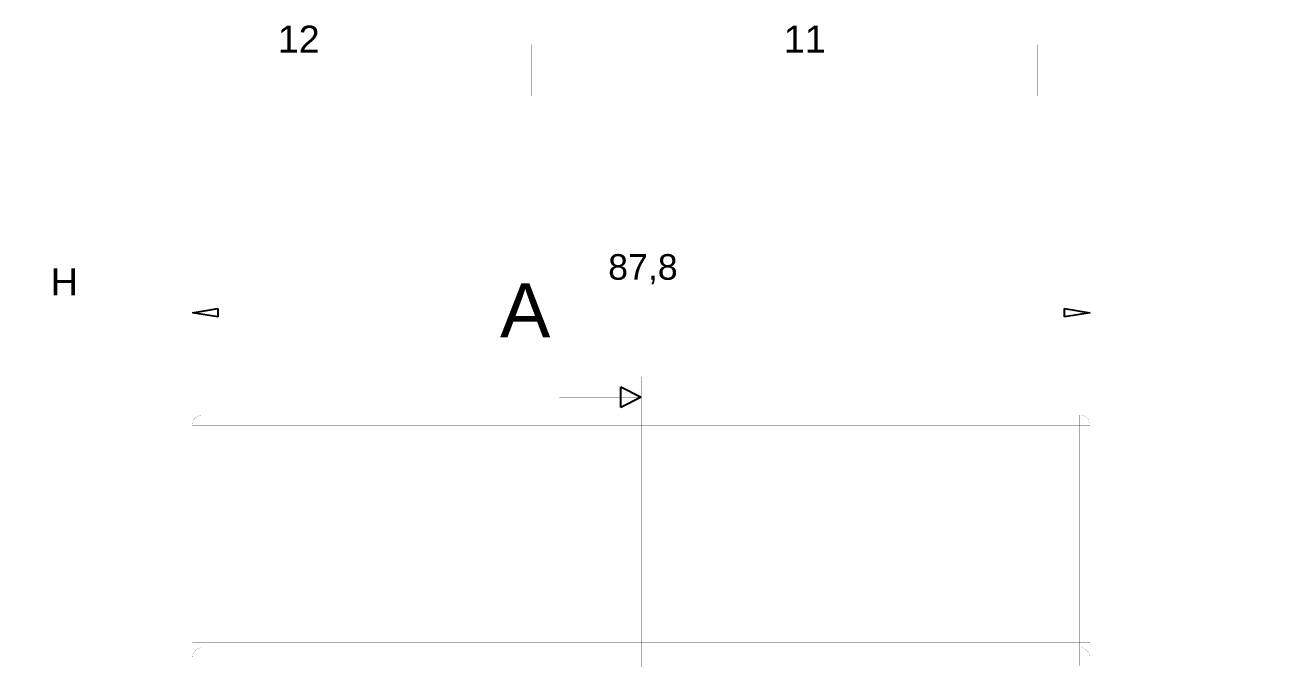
# Model space of a CAD drawing. Header units: inches. Extents: x 0 to 35.2, y -0.7 to 15.9.
# Drawn here: x 11.796 to 16.64, y 13.443 to 15.883 of the extents above; entities that cross this region are included whole.
import ezdxf

# ---------------------------------------------------------------- set-up
doc = ezdxf.new("R2010")
doc.units = ezdxf.units.IN
doc.header["$MEASUREMENT"] = 0
doc.layers.add('Board Outline', color=216, linetype='Continuous')
doc.layers.add('Dimensions', color=6, linetype='Continuous')
doc.styles.add('Arial', font='', dxfattribs={"height": 0.2})
doc.styles.get('Arial').set_extended_font_data('Arial')

msp = doc.modelspace()

# ---------------------------------------------------------------- linework, layer by layer
at = {"layer": 'Board Outline'}
for p, q in [((12.4403, 14.7757), (12.5388, 14.7915)), ((12.5388, 14.76), (12.4403, 14.7757)), ((12.5388, 14.7915), (12.5388, 14.76)), ((15.7991, 14.7915), (15.8976, 14.7757)), ((15.7991, 14.76), (15.7991, 14.7915)), ((15.8976, 14.7757), (15.7991, 14.76))]:
    msp.add_line(p, q, dxfattribs=at)
at = {"layer": 'Board Outline', "const_width": 0.0005}
for points in [[(12.4403, 14.382), (12.4403, 14.8151)], [(12.4403, 14.7757), (15.8976, 14.7757)], [(15.8976, 14.382), (15.8976, 14.8151)]]:
    msp.add_lwpolyline(points, dxfattribs=at)
at = {"layer": 'Board Outline', "const_width": 0.00025}
for points in [[(12.4402, 14.8151, 1), (12.4404, 14.8151, 1)], [(12.4402, 14.7757, 1), (12.4404, 14.7757, 1)], [(15.8974, 14.8151, 1), (15.8977, 14.8151, 1)], [(15.8974, 14.7757, 1), (15.8977, 14.7757, 1)], [(12.4402, 14.382, 1), (12.4404, 14.382, 1)], [(15.8974, 14.382, 1), (15.8977, 14.382, 1)]]:
    msp.add_lwpolyline(points, format="xyb", close=True, dxfattribs=at)
at = {"layer": 'Dimensions'}
for p, q in [((14.0902, 14.4898), (14.1689, 14.4504)), ((14.0902, 14.4111), (14.0902, 14.4898)), ((14.1689, 14.4504), (14.0902, 14.4111))]:
    msp.add_line(p, q, dxfattribs=at)
at = {"layer": 'Dimensions', "const_width": 0.0005}
for points in [[(13.7453, 15.6102), (13.7453, 15.8071)], [(15.6941, 15.6102), (15.6941, 15.8071)], [(11.9933, -0.5315), (11.9933, 15.6102)], [(11.9933, 15.6102), (34.9854, 15.6102)], [(14.1689, 10.4252), (14.1689, 14.5292)], [(13.854, 14.4504), (14.1689, 14.4504)], [(12.4403, 13.5058), (12.4403, 14.3427)], [(12.4403, 14.3427), (12.4797, 14.3427)], [(12.4797, 14.3427), (12.4797, 14.382)], [(12.4797, 14.382), (15.8582, 14.382)], [(12.4797, 13.5058), (12.4797, 14.3427)], [(12.4797, 14.3427), (15.8582, 14.3427)], [(15.8582, 14.3427), (15.8582, 14.382)], [(15.8582, 14.3427), (15.8976, 14.3427)], [(15.8582, 13.5058), (15.8582, 14.3427)], [(15.8976, 13.5058), (15.8976, 14.3427)], [(11.7965, 13.7402), (11.9933, 13.7402)], [(12.4403, 13.4948), (12.4403, 13.5058)], [(12.4403, 13.5058), (12.4797, 13.5058)], [(12.4403, 13.4467), (12.4403, 13.4948)], [(12.4797, 13.5058), (15.8582, 13.5058)], [(12.4797, 13.4861), (12.4797, 13.5058)], [(12.4797, 13.4167), (12.4797, 13.4861)], [(12.4797, 13.4861), (15.8582, 13.4861)], [(15.8582, 13.4861), (15.8582, 13.5058)], [(15.8582, 13.5058), (15.8976, 13.5058)], [(15.8582, 13.4167), (15.8582, 13.4861)], [(15.8976, 13.4948), (15.8976, 13.5058)], [(15.8976, 13.4467), (15.8976, 13.4948)], [(12.4403, 13.4051), (12.4403, 13.4467)], [(15.8976, 13.4051), (15.8976, 13.4467)]]:
    msp.add_lwpolyline(points, dxfattribs=at)
at = {"layer": 'Dimensions', "const_width": 0.00025}
for points in [[(13.7452, 15.8071, 1), (13.7454, 15.8071, 1)], [(15.694, 15.8071, 1), (15.6942, 15.8071, 1)], [(11.9932, 15.6102, 1), (11.9934, 15.6102, 1)], [(11.9932, 15.6102, 1), (11.9934, 15.6102, 1)], [(13.7452, 15.6102, 1), (13.7454, 15.6102, 1)], [(15.694, 15.6102, 1), (15.6942, 15.6102, 1)], [(14.1688, 14.5292, 1), (14.1691, 14.5292, 1)], [(13.8539, 14.4504, 1), (13.8541, 14.4504, 1)], [(14.1688, 14.4504, 1), (14.1691, 14.4504, 1)], [(12.4402, 14.3427, 1), (12.4404, 14.3427, 1)], [(12.4402, 14.3427, 1), (12.4404, 14.3427, 1)], [(12.4402, 14.3427, 1), (12.4404, 14.3427, 1)], [(12.4796, 14.382, 1), (12.4798, 14.382, 1)], [(12.4796, 14.382, 1), (12.4798, 14.382, 1)], [(12.4796, 14.382, 1), (12.4798, 14.382, 1)], [(12.4796, 14.3427, 1), (12.4798, 14.3427, 1)], [(12.4796, 14.3427, 1), (12.4798, 14.3427, 1)], [(12.4796, 14.3427, 1), (12.4798, 14.3427, 1)], [(12.4796, 14.3427, 1), (12.4798, 14.3427, 1)], [(15.8581, 14.382, 1), (15.8583, 14.382, 1)], [(15.8581, 14.382, 1), (15.8583, 14.382, 1)], [(15.8581, 14.382, 1), (15.8583, 14.382, 1)], [(15.8581, 14.3427, 1), (15.8583, 14.3427, 1)], [(15.8581, 14.3427, 1), (15.8583, 14.3427, 1)], [(15.8581, 14.3427, 1), (15.8583, 14.3427, 1)], [(15.8581, 14.3427, 1), (15.8583, 14.3427, 1)], [(15.8974, 14.3427, 1), (15.8977, 14.3427, 1)], [(15.8974, 14.3427, 1), (15.8977, 14.3427, 1)], [(15.8974, 14.3427, 1), (15.8977, 14.3427, 1)], [(11.7963, 13.7402, 1), (11.7966, 13.7402, 1)], [(11.9932, 13.7402, 1), (11.9934, 13.7402, 1)], [(12.4402, 13.5058, 1), (12.4404, 13.5058, 1)], [(12.4402, 13.5058, 1), (12.4404, 13.5058, 1)], [(12.4402, 13.5058, 1), (12.4404, 13.5058, 1)], [(12.4402, 13.4948, 1), (12.4404, 13.4948, 1)], [(12.4402, 13.4948, 1), (12.4404, 13.4948, 1)], [(12.4796, 13.5058, 1), (12.4798, 13.5058, 1)], [(12.4796, 13.5058, 1), (12.4798, 13.5058, 1)], [(12.4796, 13.5058, 1), (12.4798, 13.5058, 1)], [(12.4796, 13.5058, 1), (12.4798, 13.5058, 1)], [(12.4796, 13.4861, 1), (12.4798, 13.4861, 1)], [(12.4796, 13.4861, 1), (12.4798, 13.4861, 1)], [(12.4796, 13.4861, 1), (12.4798, 13.4861, 1)], [(12.4796, 13.4861, 1), (12.4798, 13.4861, 1)], [(15.8581, 13.5058, 1), (15.8583, 13.5058, 1)], [(15.8581, 13.5058, 1), (15.8583, 13.5058, 1)], [(15.8581, 13.5058, 1), (15.8583, 13.5058, 1)], [(15.8581, 13.5058, 1), (15.8583, 13.5058, 1)], [(15.8581, 13.4861, 1), (15.8583, 13.4861, 1)], [(15.8581, 13.4861, 1), (15.8583, 13.4861, 1)], [(15.8581, 13.4861, 1), (15.8583, 13.4861, 1)], [(15.8581, 13.4861, 1), (15.8583, 13.4861, 1)], [(15.8974, 13.5058, 1), (15.8977, 13.5058, 1)], [(15.8974, 13.5058, 1), (15.8977, 13.5058, 1)], [(15.8974, 13.5058, 1), (15.8977, 13.5058, 1)], [(15.8974, 13.4948, 1), (15.8977, 13.4948, 1)], [(15.8974, 13.4948, 1), (15.8977, 13.4948, 1)], [(12.4402, 13.4467, 1), (12.4404, 13.4467, 1)], [(12.4402, 13.4467, 1), (12.4404, 13.4467, 1)], [(12.4402, 13.4467, 1), (12.4404, 13.4467, 1)], [(15.8974, 13.4467, 1), (15.8977, 13.4467, 1)], [(15.8974, 13.4467, 1), (15.8977, 13.4467, 1)], [(15.8974, 13.4467, 1), (15.8977, 13.4467, 1)]]:
    msp.add_lwpolyline(points, format="xyb", close=True, dxfattribs=at)
at = {"layer": 'Dimensions', "const_width": 0.0005}
for points in [[(12.4403, 14.3427, -0.414214), (12.4797, 14.382)], [(15.8582, 14.382, -0.414214), (15.8976, 14.3427)], [(12.4403, 13.4467, -0.414214), (12.4797, 13.4861)], [(15.8582, 13.4861, -0.414214), (15.8976, 13.4467)]]:
    msp.add_lwpolyline(points, format="xyb", dxfattribs=at)

# ---------------------------------------------------------------- texts
at = {"layer": 'Board Outline', "style": 'Arial'}
msp.add_text('87,8', height=0.09843, dxfattribs=at).set_placement((14.0417, 14.9026))
at = {"layer": 'Dimensions', "style": 'Arial'}
for s, height, p in [('12', 0.10417, (12.7688, 15.777)), ('11', 0.10417, (14.7176, 15.777)), ('H', 0.1042, (11.8946, 14.842)), ('A', 0.2083, (13.625, 14.6805))]:
    msp.add_text(s, height=height, dxfattribs=at).set_placement(p)

doc.saveas('drawing.dxf')
